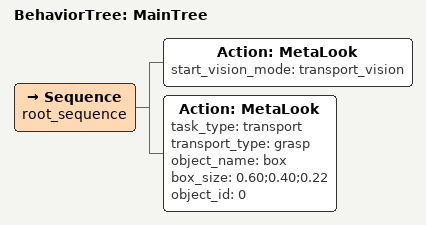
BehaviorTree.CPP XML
<root main_tree_to_execute="MainTree">
    <BehaviorTree ID="MainTree">
        <Sequence name="root_sequence">
            <Action ID="MetaLook" start_vision_mode="transport_vision" />
            <Action ID="MetaLook" task_type="transport" transport_type="grasp"
                object_name="box" box_size="0.60;0.40;0.22" object_id="0" />
        </Sequence>
    </BehaviorTree>
</root>
